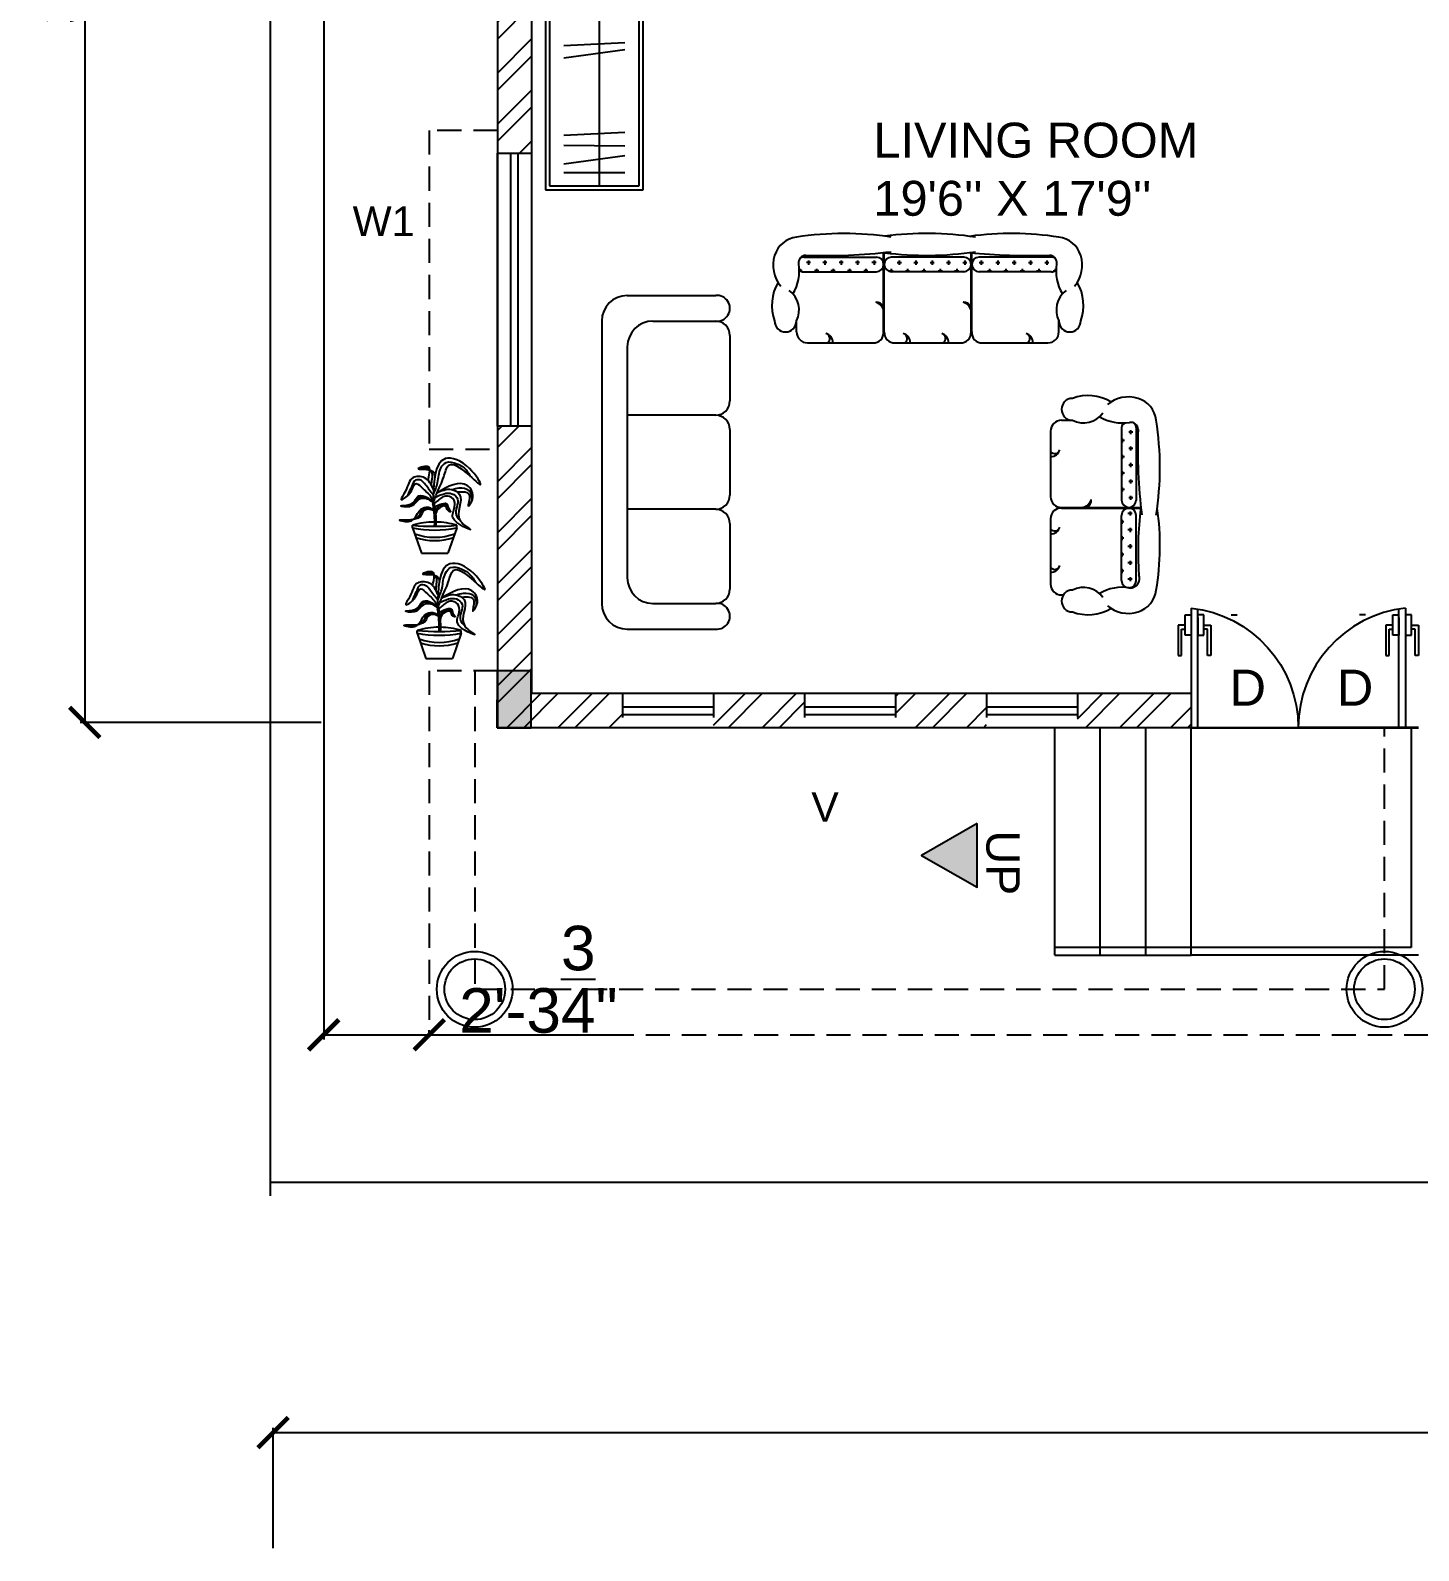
# Model space of a CAD drawing. Header units: inches. Extents: x 4042 to 9522, y 1055 to 2843.
# Drawn here: x 4042.1 to 4408.4, y 1054.6 to 1455.6 of the extents above; entities that cross this region are included whole.
import ezdxf

# ---------------------------------------------------------------- set-up
doc = ezdxf.new("R2010")
doc.units = ezdxf.units.IN
doc.linetypes.add('HIDDEN', pattern=[9.525, 6.35, -3.175])
doc.layers.get('0').update_dxf_attribs({"lineweight": 25})
for name, color, linetype in [('10.porch', 100, 'HIDDEN'), ('12.dimension', 8, 'Continuous'), ('2.door', 73, 'Continuous'), ('3.window', 4, 'Continuous'), ('4.chajja', 6, 'HIDDEN'), ('5.hatching', 8, 'Continuous'), ('6.column', 1, 'Continuous'), ('7.furniture', 2, 'Continuous'), ('8.text', 3, 'Continuous'), ('9.stairs', 163, 'Continuous'), ('FURNITURE', 40, 'Continuous'), ('PLANTERS', 3, 'Continuous')]:
    doc.layers.add(name, color=color, linetype=linetype)
doc.styles.get("Standard").update_dxf_attribs({"font": 'arial.ttf'})
doc.linetypes.add('ZIGZAG', pattern='A,0.00254,-5.08,[131,ltypeshp.shx,S=5.08,R=0,X=-5.08,Y=0],-10.16,[131,ltypeshp.shx,S=5.08,R=180,X=5.08,Y=0],-5.08', length=20.32254)
doc.dimstyles.new('ISO-25', dxfattribs={"dimtxt": 11.75, "dimasz": 8, "dimexe": 1.25, "dimexo": 0.625, "dimtad": 1, "dimlunit": 4, "dimtxsty": 'Standard', "dimblk": 'ARCHTICK', "dimcen": 2.5, "dimadec": 0, "dimazin": 0, "dimtfac": 1, "dimtmove": 0, "dimatfit": 3, "dimfxl": 1, "dimarcsym": 0})

# ---------------------------------------------------------------- blocks, each defined once
blk = doc.blocks.new('door3')
at = {"layer": '2.door', "color": 85, "true_color": 0x58ba48}
blk.add_line((5164.8, 1924.77), (5200.8, 1924.77), dxfattribs=at)
at = {"layer": '2.door'}
blk.add_line((5168.73, 1924.77), (5170.73, 1924.77), dxfattribs=at)
at = {"layer": '2.door', "color": 175, "true_color": 0x4554a5}
for p, q in [((5168.73, 1888.99), (5168.73, 1924.77)), ((5170.73, 1924.77), (5170.73, 1889.27)), ((5164.8, 1894.06), (5164.8, 1903.14)), ((5165.82, 1903.14), (5165.82, 1895.33)), ((5173.64, 1903.14), (5173.64, 1895.33)), ((5174.65, 1894.06), (5174.65, 1903.14)), ((5168.73, 1897.14), (5166.97, 1897.14)), ((5166.97, 1897.14), (5166.97, 1890.98)), ((5170.73, 1897.14), (5172.49, 1897.14)), ((5172.49, 1897.14), (5172.49, 1890.98)), ((5166.97, 1894.06), (5164.8, 1894.06)), ((5165.82, 1895.33), (5166.97, 1895.33)), ((5173.64, 1895.33), (5172.49, 1895.33)), ((5172.49, 1894.06), (5174.65, 1894.06)), ((5166.97, 1890.98), (5168.73, 1890.98)), ((5172.49, 1890.98), (5170.73, 1890.98)), ((5220.86, 1890.98), (5219.1, 1890.98))]:
    blk.add_line(p, q, dxfattribs=at)
at = {"layer": '2.door', "color": 152, "true_color": 0x2776bb}
for p, q in [((5164.8, 1903.14), (5165.82, 1903.14)), ((5174.65, 1903.14), (5173.64, 1903.14)), ((5168.73, 1891.82), (5168.73, 1897.14)), ((5170.73, 1891.82), (5170.73, 1897.14))]:
    blk.add_line(p, q, dxfattribs=at)
at = {"layer": '2.door', "color": 85, "true_color": 0x58ba48}
blk.add_arc((5164.8, 1924.77), 36, 276.26, 0, dxfattribs=at)
blk = doc.blocks.new('3sofa')
at = {"layer": 'FURNITURE'}
for p, q in [((29.7, 0), (-29.7, 0)), ((-35.1, -5.4), (-35.1, -24)), ((24.3, -5.4), (-24.3, -5.4)), ((-9.9, -24), (-9.9, -5.4)), ((9.9, -24), (9.9, -5.4)), ((35.1, -5.4), (35.1, -24)), ((35.1, -5.4), (35.1, -24)), ((-29.7, -10.8), (-29.7, -24)), ((29.7, -10.8), (29.7, -24)), ((-12.9, -27), (-26.7, -27)), ((6.9, -27), (-6.9, -27)), ((26.7, -27), (12.9, -27))]:
    blk.add_line(p, q, dxfattribs=at)
for centre, radius, start, end in [((-29.7, -5.4), 5.4, 90, 180), ((29.7, -5.4), 5.4, 0, 90), ((-24.3, -10.8), 5.4, 90, 180), ((24.3, -10.8), 5.4, 0, 90), ((-26.7, -24), 3, 180, 270), ((-12.9, -24), 3, 270, 0), ((-6.9, -24), 3, 180, 270), ((6.9, -24), 3, 270, 0), ((12.9, -24), 3, 180, 270), ((26.7, -24), 3, 270, 0)]:
    blk.add_arc(centre, radius, start, end, dxfattribs=at)
at = {"layer": 'FURNITURE', "lineweight": -3}
for centre in [(-32.4, -24.285), (32.4, -24.285)]:
    blk.add_arc(centre, 2.715, 173.97442, 6.02558, dxfattribs=at)
blk = doc.blocks.new('sofa3')
at = {"layer": 'FURNITURE'}
for p, q in [((-31.16, -5.85), (-13.16, -5.85)), ((-11.45, -24.3), (-11.45, -4.71)), ((-11.27, -24.3), (-11.27, -4.69)), ((8.44, -5.85), (-9.56, -5.85)), ((10.15, -24.3), (10.15, -4.73)), ((10.33, -24.3), (10.33, -4.75)), ((30.04, -5.85), (12.04, -5.85)), ((-31.16, -9.45), (-13.16, -9.45)), ((8.44, -9.45), (-9.56, -9.45)), ((30.04, -9.45), (12.04, -9.45)), ((-32.96, -24.3), (-32.96, -21.6)), ((-32.96, -24.3), (-32.96, -21.6)), ((31.84, -24.3), (31.84, -21.6)), ((-30.26, -27), (-14.06, -27)), ((-14.06, -27), (-14.06, -27)), ((-8.66, -27), (7.54, -27)), ((-8.66, -27), (-8.66, -27)), ((12.94, -27), (29.14, -27))]:
    blk.add_line(p, q, dxfattribs=at)
at = {"layer": 'FURNITURE', "color": 252}
for p, q in [((-29.51, -7.2), (-30.52, -7.2)), ((-30.01, -6.7), (-30.01, -7.71)), ((-25.46, -7.2), (-26.47, -7.2)), ((-25.96, -6.7), (-25.96, -7.71)), ((-21.41, -7.2), (-22.42, -7.2)), ((-21.91, -6.7), (-21.91, -7.71)), ((-17.36, -7.2), (-18.37, -7.2)), ((-17.86, -6.7), (-17.86, -7.71)), ((-13.31, -7.2), (-14.32, -7.2)), ((-13.81, -6.7), (-13.81, -7.71)), ((-11.22, -7.2), (-11.11, -7.2)), ((-8.07, -7.2), (-7.06, -7.2)), ((-7.57, -6.7), (-7.57, -7.71)), ((-4.02, -7.2), (-3.01, -7.2)), ((-3.52, -6.7), (-3.52, -7.71)), ((0.03, -7.2), (1.04, -7.2)), ((0.53, -6.7), (0.53, -7.71)), ((4.08, -7.2), (5.09, -7.2)), ((4.58, -6.7), (4.58, -7.71)), ((8.13, -7.2), (9.14, -7.2)), ((8.63, -6.7), (8.63, -7.71)), ((12.18, -7.2), (13.19, -7.2)), ((12.68, -6.7), (12.68, -7.71)), ((16.23, -7.2), (17.24, -7.2)), ((16.73, -6.7), (16.73, -7.71)), ((20.28, -7.2), (21.29, -7.2)), ((20.78, -6.7), (20.78, -7.71)), ((24.33, -7.2), (25.34, -7.2)), ((24.83, -6.7), (24.83, -7.71)), ((28.38, -7.2), (29.39, -7.2)), ((28.88, -6.7), (28.88, -7.71)), ((-32.04, -8.72), (-32.04, -9.22)), ((-31.53, -9.23), (-32.03, -9.23)), ((-27.48, -9.23), (-28.49, -9.23)), ((-27.99, -8.72), (-27.99, -9.45)), ((-23.43, -9.23), (-24.44, -9.23)), ((-23.94, -8.72), (-23.94, -9.45)), ((-19.38, -9.23), (-20.39, -9.23)), ((-19.89, -8.72), (-19.89, -9.45)), ((-15.33, -9.23), (-16.34, -9.23)), ((-15.84, -8.72), (-15.84, -9.45)), ((-10.1, -9.23), (-9.09, -9.23)), ((-9.59, -8.72), (-9.59, -9.45)), ((-6.05, -9.23), (-5.04, -9.23)), ((-5.54, -8.72), (-5.54, -9.45)), ((-2, -9.23), (-0.99, -9.23)), ((-1.49, -8.72), (-1.49, -9.45)), ((2.05, -9.23), (3.06, -9.23)), ((2.56, -8.72), (2.56, -9.45)), ((6.1, -9.23), (7.11, -9.23)), ((6.61, -8.72), (6.61, -9.45)), ((14.2, -9.23), (15.21, -9.23)), ((14.71, -8.72), (14.71, -9.45)), ((18.25, -9.23), (19.26, -9.23)), ((18.76, -8.72), (18.76, -9.45)), ((22.3, -9.23), (23.31, -9.23)), ((22.81, -8.72), (22.81, -9.45)), ((26.35, -9.23), (27.36, -9.23)), ((26.86, -8.72), (26.86, -9.45)), ((30.4, -9.23), (30.9, -9.23)), ((30.91, -8.72), (30.91, -9.22))]:
    blk.add_line(p, q, dxfattribs=at)
at = {"layer": 'FURNITURE'}
for centre, radius, start, end in [((-21.26, -76.5), 76.5, 81.2026, 98.7974), ((-0.87, -81.45), 81.45, 81.4579, 97.3145), ((20.14, -76.5), 76.5, 81.2026, 97.7572), ((-32.15, -7.37), 6.52, 97.1842, 162.4269), ((31.02, -7.37), 6.52, 17.5731, 82.8158), ((-30.57, -7.79), 8.15, 162.9361, 219.5495), ((-43.49, -9.24), 11.21, 329.5883, 9.0488), ((-30.65, -7.2), 1.8, 90, 189.0488), ((-31.16, -7.65), 1.8, 90, 119.9526), ((-26, 132.65), 138.12, 268.0719, 276.8333), ((-13.25, -7.65), 1.8, 270, 90), ((-9.47, -7.65), 1.8, 90, 270), ((-0.87, 76.05), 81.45, 262.6855, 278.5421), ((8.35, -7.65), 1.8, 270, 90), ((25.28, 152.52), 157.98, 264.3786, 271.5353), ((12.13, -7.65), 1.8, 90, 270), ((29.52, -7.2), 1.8, 350.9512, 90), ((30.04, -7.65), 1.8, 60.0474, 90), ((42.36, -9.24), 11.21, 170.9512, 210.4117), ((29.44, -7.79), 8.15, 320.4505, 17.0639), ((-31.16, -7.65), 1.8, 231.4775, 270), ((30.04, -7.65), 1.8, 270, 308.5225), ((-27.84, -17.75), 11.21, 149.5883, 200.0693), ((-38.36, -18.9), 6.04, 333.4349, 53.3957), ((37.24, -18.9), 6.04, 126.6043, 206.5651), ((26.71, -17.75), 11.21, 339.9307, 30.4117), ((-35.66, -21.6), 2.7, 180, 0), ((34.54, -21.6), 2.7, 180, 0), ((-30.26, -24.3), 2.7, 180, 270), ((-14, -24.45), 2.55, 268.6279, 3.3142), ((-8.73, -24.45), 2.55, 176.6858, 271.3721), ((7.6, -24.45), 2.55, 268.6279, 3.3142), ((12.87, -24.45), 2.55, 176.6858, 271.3721), ((29.14, -24.3), 2.7, 270, 0)]:
    blk.add_arc(centre, radius, start, end, dxfattribs=at)
at = {"layer": 'FURNITURE', "color": 252}
for centre, radius, start, end in [((-13.36, -19.14), 2.2, 30.0403, 90.9527), ((-14.3, -19.78), 2.97, 16.9581, 72.2826), ((8.24, -19.14), 2.2, 30.0403, 90.9527), ((7.3, -19.78), 2.97, 16.9581, 72.2826), ((-26.2, -26.84), 2.2, 355.8594, 75.9527), ((-25.99, -25.93), 1.27, 303.0894, 75.5485), ((-7.11, -26.84), 2.2, 355.8594, 75.9527), ((-6.9, -25.93), 1.27, 303.0894, 75.5485), ((2.37, -26.84), 2.2, 355.8594, 75.9527), ((2.59, -25.93), 1.27, 303.0894, 75.5485), ((23.43, -25.93), 1.27, 303.0894, 75.5485), ((23.21, -26.84), 2.2, 355.8594, 75.9527)]:
    blk.add_arc(centre, radius, start, end, dxfattribs=at)
blk = doc.blocks.new('sofa2')
at = {"layer": 'FURNITURE'}
for p, q in [((7.05, 19.67), (6.57, 19.67)), ((23.64, 21.39), (23.17, 21.39)), ((26.34, 2.58), (26.34, 18.78)), ((5.19, 17.87), (5.19, 1.77)), ((8.79, 17.87), (8.79, 1.77)), ((26.34, 2.58), (26.34, 2.58)), ((23.64, -0.03), (4.03, -0.03)), ((23.64, -0.21), (4.05, -0.21)), ((5.19, -19.92), (5.19, -1.92)), ((8.79, -19.92), (8.79, -1.92)), ((26.34, -19.02), (26.34, -2.82)), ((26.34, -2.82), (26.34, -2.82)), ((23.64, -21.72), (20.94, -21.72)), ((23.64, -21.72), (20.94, -21.72))]:
    blk.add_line(p, q, dxfattribs=at)
at = {"layer": 'FURNITURE', "color": 252}
for p, q in [((5.19, 15.5), (5.19, 15.5)), ((6.2, 17.52), (7.22, 17.52)), ((6.71, 17.01), (6.71, 18.03)), ((8.23, 15.5), (8.79, 15.5)), ((8.74, 14.99), (8.74, 16)), ((5.19, 11.45), (5.19, 11.45)), ((6.2, 13.47), (7.22, 13.47)), ((6.71, 12.96), (6.71, 13.98)), ((8.23, 11.45), (8.79, 11.45)), ((8.74, 10.94), (8.74, 11.95)), ((6.2, 9.42), (7.22, 9.42)), ((6.71, 8.91), (6.71, 9.93)), ((8.74, 6.89), (8.74, 7.9)), ((5.19, 7.4), (5.19, 7.4)), ((6.2, 5.37), (7.22, 5.37)), ((6.71, 4.86), (6.71, 5.88)), ((8.23, 7.4), (8.79, 7.4)), ((8.74, 2.84), (8.74, 3.85)), ((5.19, 3.35), (5.19, 3.35)), ((6.2, 1.32), (7.22, 1.32)), ((6.71, 0.81), (6.71, 1.83)), ((8.23, 3.35), (8.79, 3.35)), ((6.04, -2.57), (7.05, -2.57)), ((6.54, -2.06), (6.54, -3.08)), ((6.04, -6.62), (7.05, -6.62)), ((6.54, -6.11), (6.54, -7.13)), ((8.06, -4.59), (8.79, -4.59)), ((8.57, -4.09), (8.57, -5.1)), ((6.04, -10.67), (7.05, -10.67)), ((6.54, -10.16), (6.54, -11.18)), ((8.06, -8.64), (8.79, -8.64)), ((8.57, -8.14), (8.57, -9.15)), ((6.04, -14.72), (7.05, -14.72)), ((6.54, -14.21), (6.54, -15.23)), ((8.06, -12.69), (8.79, -12.69)), ((8.57, -12.19), (8.57, -13.2)), ((6.54, -18.26), (6.54, -19.28)), ((8.06, -16.74), (8.79, -16.74)), ((8.57, -16.24), (8.57, -17.25)), ((6.04, -18.77), (7.05, -18.77)), ((8.06, -20.79), (8.57, -20.79)), ((8.57, -20.29), (8.57, -20.79))]:
    blk.add_line(p, q, dxfattribs=at)
at = {"layer": 'FURNITURE'}
for centre, radius, start, end in [((17.1, 15.08), 11.21, 69.9307, 120.4117), ((6.71, 19.39), 6.52, 107.5731, 172.8158), ((7.13, 17.82), 8.15, 50.4505, 107.0639), ((20.94, 22.91), 2.7, 270, 90), ((63.38, 9.35), 64.06, 170.2424, 188.3928), ((6.71, 17.29), 2.38, 87.2743, 203.3532), ((6.99, 17.87), 1.8, 0, 180), ((8.59, 30.73), 11.21, 260.9512, 300.4117), ((18.24, 25.61), 6.04, 216.6043, 296.5651), ((23.79, 18.84), 2.55, 358.6279, 93.3142), ((-76.71, 10.37), 81.45, 352.6855, 4.2046), ((75.84, -10.02), 76.5, 171.2026, 188.7974), ((-133.3, -14.76), 138.12, 358.0719, 6.8333), ((6.99, 1.77), 1.8, 180, 0), ((23.79, 2.52), 2.55, 266.6858, 1.3721), ((6.99, -2.01), 1.8, 0, 180), ((23.79, -2.76), 2.55, 358.6279, 93.3142), ((6.71, -20.91), 6.52, 187.1842, 252.4269), ((6.54, -19.4), 1.8, 180, 279.0488), ((6.99, -19.92), 1.8, 180, 209.9526), ((8.59, -32.25), 11.21, 59.5883, 99.0488), ((6.99, -19.92), 1.8, 321.4775, 0), ((18.24, -27.12), 6.04, 63.4349, 143.3957), ((20.94, -24.42), 2.7, 270, 90), ((23.64, -19.02), 2.7, 270, 0), ((7.13, -19.33), 8.15, 252.9361, 309.5495), ((17.1, -16.6), 11.21, 239.5883, 290.0693)]:
    blk.add_arc(centre, radius, start, end, dxfattribs=at)
at = {"layer": 'FURNITURE', "color": 252}
for centre, radius, start, end in [((26.18, 13.61), 2.2, 85.8594, 165.9527), ((25.28, 13.83), 1.27, 33.0894, 165.5485), ((26.18, 4.13), 2.2, 85.8594, 165.9527), ((25.28, 4.35), 1.27, 33.0894, 165.5485), ((18.48, -2.12), 2.2, 120.0403, 180.9527), ((19.12, -3.06), 2.97, 106.9581, 162.2826), ((26.18, -14.96), 2.2, 85.8594, 165.9527), ((25.28, -14.74), 1.27, 33.0894, 165.5485)]:
    blk.add_arc(centre, radius, start, end, dxfattribs=at)
blk = doc.blocks.new('WARDROBE')
at = {"layer": 'FURNITURE'}
for p, q in [((-24.1, 72), (-24.1, 0)), ((0, 72), (-24.1, 72)), ((0, 0), (0, 72)), ((-23.1, 71), (-23.1, 1)), ((-1, 71), (-23.1, 71)), ((-10.8, 1), (-10.8, 71)), ((-1, 1), (-1, 71)), ((-4.5, 66.18), (-19.6, 66.18)), ((-19.6, 62.93), (-4.5, 63.78)), ((-19.6, 59.24), (-4.5, 61.33)), ((-19.6, 55.36), (-4.5, 55.36)), ((-19.6, 35.7), (-4.5, 36.4)), ((-19.6, 32.63), (-4.5, 34.68)), ((-19.6, 13.53), (-4.5, 14.23)), ((-19.6, 11.05), (-4.5, 10.92)), ((-19.6, 6.46), (-4.5, 8.51)), ((-4.5, 4.24), (-19.6, 4.24)), ((-24.1, 0), (0, 0)), ((-23.1, 1), (-1, 1))]:
    blk.add_line(p, q, dxfattribs=at)
blk = doc.blocks.new('_ArchTick')
at = {"color": 0, "linetype": 'ByBlock', "const_width": 0.15}
blk.add_lwpolyline([(-0.5, -0.5), (0.5, 0.5)], dxfattribs=at)
blk = doc.blocks.new('*D240')
at = {"layer": '12.dimension', "color": 0, "lineweight": -2, "transparency": 16777216}
for p, q in [((4106.15, 1055.27), (4106.15, 1087.01)), ((4823.78, 1057.98), (4823.78, 1087.01)), ((4106.15, 1085.76), (4823.78, 1085.76))]:
    blk.add_line(p, q, dxfattribs=at)
at = {"layer": 'Defpoints', "color": 0, "transparency": 16777216}
for p in [(4823.78, 1085.76), (4106.15, 1054.65), (4823.78, 1057.35)]:
    blk.add_point(p, dxfattribs=at)
at = {"layer": '12.dimension', "color": 0, "lineweight": -2, "transparency": 16777216, "xscale": 8, "yscale": 8, "zscale": 8, "rotation": 180}
blk.add_blockref('_ArchTick', (4106.15, 1085.76), dxfattribs=at)
at = {"layer": '12.dimension', "color": 0, "lineweight": -2, "transparency": 16777216, "xscale": 8, "yscale": 8, "zscale": 8}
blk.add_blockref('_ArchTick', (4823.78, 1085.76), dxfattribs=at)
at = {"layer": '12.dimension', "color": 0, "transparency": 16777216, "insert": (4464.97, 1100.32), "char_height": 11.75, "attachment_point": 5}
blk.add_mtext('59\'-9{\\H1x;\\S3/4;}"', dxfattribs=at)
blk = doc.blocks.new('*D250')
at = {"layer": '12.dimension', "color": 0, "lineweight": -2, "transparency": 16777216}
for p, q in [((4119.51, 1691.53), (4119.51, 1189.44)), ((4147.36, 1191.32), (4147.36, 1191.94)), ((4119.51, 1190.69), (4147.36, 1190.69)), ((4147.36, 1190.69), (4196.96, 1190.69))]:
    blk.add_line(p, q, dxfattribs=at)
at = {"layer": 'Defpoints', "color": 0, "transparency": 16777216}
for p in [(4119.51, 1692.16), (4147.36, 1190.69), (4147.36, 1190.69)]:
    blk.add_point(p, dxfattribs=at)
at = {"layer": '12.dimension', "color": 0, "lineweight": -2, "transparency": 16777216, "xscale": 8, "yscale": 8, "zscale": 8, "rotation": 180}
blk.add_blockref('_ArchTick', (4119.51, 1190.69), dxfattribs=at)
at = {"layer": '12.dimension', "color": 0, "lineweight": -2, "transparency": 16777216, "xscale": 8, "yscale": 8, "zscale": 8}
blk.add_blockref('_ArchTick', (4147.36, 1190.69), dxfattribs=at)
at = {"layer": '12.dimension', "color": 0, "transparency": 16777216, "insert": (4176.16, 1205.26), "char_height": 11.75, "attachment_point": 5}
blk.add_mtext('2\'-3{\\H1x;\\S3/4;}"', dxfattribs=at)
blk = doc.blocks.new('*D251')
at = {"layer": '12.dimension', "color": 0, "lineweight": -2, "transparency": 16777216}
for p, q in [((4146.73, 1692.16), (4055.23, 1692.16)), ((4056.48, 1692.16), (4056.48, 1273.1)), ((4118.88, 1273.1), (4055.23, 1273.1))]:
    blk.add_line(p, q, dxfattribs=at)
at = {"layer": 'Defpoints', "color": 0, "transparency": 16777216}
for p in [(4147.36, 1692.16), (4056.48, 1273.1), (4119.51, 1273.1)]:
    blk.add_point(p, dxfattribs=at)
at = {"layer": '12.dimension', "color": 0, "lineweight": -2, "transparency": 16777216, "xscale": 8, "yscale": 8, "zscale": 8}
for p, rotation in [((4056.48, 1692.16), 90), ((4056.48, 1273.1), 270)]:
    blk.add_blockref('_ArchTick', p, dxfattribs=dict(at, rotation=rotation))
at = {"layer": '12.dimension', "color": 0, "transparency": 16777216, "insert": (4049.85, 1482.63), "char_height": 11.75, "attachment_point": 5, "rotation": 90}
blk.add_mtext('34\'-11"', dxfattribs=at)
blk = doc.blocks.new('PLANT-ELEV')
at = {"layer": 'PLANTERS', "color": 24}
for p, q in [((-3.02, 8.71), (-3.02, 9.59)), ((-3.02, 8.71), (0, 0)), ((12.1, 8.71), (9.08, 0)), ((12.1, 8.71), (12.1, 9.59)), ((0, 0), (9.08, 0))]:
    blk.add_line(p, q, dxfattribs=at)
for centre, radius, start, end in [((4.54, -15.33), 26.04, 90.1993, 106.8813), ((4.54, -15.33), 26.04, 73.1187, 89.097), ((4.54, 94.44), 85.19, 264.9077, 275.0923), ((4.54, 46.46), 38.5, 258.6745, 281.3255)]:
    blk.add_arc(centre, radius, start, end, dxfattribs=at)
at = {"layer": 'PLANTERS', "color": 24, "linetype": 'ZIGZAG', "ltscale": 0.05}
for centre, start, end in [((4.54, 25.84), 250.3018, 289.6982), ((4.54, 24.7), 251.6383, 288.3617)]:
    blk.add_arc(centre, 20.35, start, end, dxfattribs=at)
at = {"layer": 'PLANTERS'}
for points in [[(3.93, 16.74), (8.22, 32.43), (16.51, 29.01), (20.23, 23.59), (15.65, 27.3), (9.37, 30.15), (7.65, 26.15), (5.36, 20.73), (3.93, 16.74)], [(4.16, 21.8), (1.08, 25.87), (-2.93, 25.87), (-5.5, 21.3), (-6.93, 18.45), (-4.07, 20.45), (-1.78, 23.87), (0.5, 22.16), (3.36, 19.02), (3.93, 17.31)], [(2.26, 25.01), (2.77, 27.58), (2.48, 29.5), (-1.11, 29.05), (3.98, 28.01), (4.62, 26.44)], [(5.36, 20.73), (10.22, 21.87), (13.08, 20.16), (13.37, 11.03), (16.79, 8.17), (10.79, 12.17), (11.37, 15.88), (10.79, 18.73), (8.22, 19.59), (5.08, 17.59), (3.93, 16.74)], [(12.19, 21.06), (16.45, 19.72), (16.07, 16.22), (17.45, 18.47), (15.7, 23.23), (5.36, 20.73)], [(4.21, 14.53), (2.35, 15.1), (0.6, 14.32), (-0.31, 12.64), (-7.45, 11.27), (-5.57, 10.89), (-3.43, 11.14), (-2.33, 12.05), (-1.03, 14.13), (0.21, 15.36), (3.06, 15.55), (4.19, 14.7)], [(3.87, 17.52), (2, 19.1), (-0.87, 19.68), (-3.46, 16.95), (-7.06, 16.23), (-4.04, 15.94), (-0.87, 18.38), (1.72, 18.67), (2.73, 18.25), (3.87, 17.52)], [(4.51, 15.78), (6.24, 16.68), (8.71, 16.94), (9.26, 15.58), (9.94, 14.23), (9.02, 14.72), (8.52, 15.95), (5.81, 15.28), (4.84, 13.15)]]:
    blk.add_spline(points, degree=3, dxfattribs=at)
at = {"layer": 'PLANTERS', "color": 64}
for points in [[(4.04, 20.01), (5.52, 24.19), (6.69, 29.22), (8.47, 31.13), (12.1, 30.7), (15.29, 28.61), (16.86, 26.24)], [(3.43, 23.33), (3.66, 25.53), (3.54, 27.8), (2.75, 28.58), (1.94, 29.15), (-0.27, 28.84)], [(4.04, 20.01), (1.38, 23.5), (-0.03, 24.92), (-2.06, 25.04), (-3.29, 23.01), (-4.28, 20.93), (-4.76, 19.69)], [(10.42, 21.83), (12.89, 22.41), (16.32, 21.51), (17.12, 19.89), (17.23, 17.89)], [(3.87, 17.52), (2.1, 18.82), (0.97, 19.18), (0, 19.23), (-0.52, 19.28), (-1.49, 18.36), (-2.72, 17.08), (-3.9, 16.26), (-5.81, 15.91)], [(4.7, 14.38), (5.87, 16), (7.39, 16.61), (8.26, 16.57), (8.98, 15.8), (9.18, 15.08), (9.3, 14.48)], [(4.76, 19.16), (7.74, 20.4), (10.47, 20.4), (12.38, 18.59), (12.08, 15.97), (11.88, 13.05), (13.19, 11.3)], [(4.19, 14.7), (2.92, 15.27), (2, 15.43), (0, 14.5), (-0.72, 13.02), (-2.01, 11.94), (-2.77, 11.53), (-5.03, 11.07), (-6.22, 10.98)]]:
    blk.add_spline(points, degree=3, dxfattribs=at)
at = {"layer": 'PLANTERS'}
for points, knots in [([(3.93, 16.74), (4.25, 14.3), (4.58, 11.8), (4.4, 9.31), (4.4, 9.25)], [0, 0, 0, 0, 4.8245, 4.938357, 4.938357, 4.938357, 4.938357]), ([(4.32, 17.01), (4.55, 15.53), (4.95, 12.95), (4.99, 10.35), (4.86, 9.25)], [0, 0, 0, 0, 2.953473, 5.132253, 5.132253, 5.132253, 5.132253])]:
    blk.add_open_spline(points, degree=3, knots=knots, dxfattribs=at)

msp = doc.modelspace()

# ---------------------------------------------------------------- hatches: boundary and pattern name
at = {"layer": '5.hatching'}
h = msp.add_hatch(dxfattribs=at)
h.set_pattern_fill('ANSI32', color=256)
h.paths.add_polyline_path([(4294.359, 1682.694), (4330.359, 1682.694), (4330.359, 1691.694), (4285.359, 1691.694), (4285.359, 1628.694), (4294.359, 1628.694)])
h.paths.add_polyline_path([(4444.359, 1691.694), (4390.359, 1691.694), (4390.359, 1682.694), (4426.359, 1682.694), (4426.359, 1493.694), (4432.359, 1493.694), (4432.359, 1598.694), (4450.359, 1598.694), (4450.359, 1604.694), (4432.359, 1604.694), (4432.359, 1682.694), (4444.359, 1682.694)])
h.paths.add_polyline_path([(4294.359, 1556.694), (4285.359, 1556.694), (4285.359, 1502.694), (4249.384, 1502.694), (4249.384, 1493.694), (4390.359, 1493.694), (4390.359, 1502.694), (4294.359, 1502.694)])
h.paths.add_polyline_path([(4174.359, 1493.694), (4201.384, 1493.694), (4201.384, 1502.694), (4165.359, 1502.694), (4165.359, 1423.194), (4174.359, 1423.194)])
h.paths.add_polyline_path([(4174.359, 1351.194), (4165.359, 1351.194), (4165.359, 1271.694), (4198.359, 1271.694), (4198.359, 1280.694), (4174.359, 1280.694)])
h.paths.add_polyline_path([(4348.357, 1280.694), (4318.359, 1280.694), (4318.359, 1271.694), (4348.357, 1271.694)])
h.paths.add_polyline_path([(4294.359, 1280.694), (4270.359, 1280.694), (4270.359, 1271.694), (4294.359, 1271.694)])
h.paths.add_polyline_path([(4246.359, 1280.694), (4222.359, 1280.694), (4222.359, 1271.694), (4246.359, 1271.694)])
h.paths.add_polyline_path([(4429.116, 1639.027), (4469.428, 1639.027), (4469.428, 1673.333), (4429.116, 1673.333)], flags=9)
at = {"layer": '8.text'}
h = msp.add_hatch(color=1, dxfattribs=at)
h.dxf.hatch_style = 1
h.paths.add_polyline_path([(4165.262, 1271.694), (4174.262, 1271.694), (4174.262, 1286.694), (4165.262, 1286.694)])
h = msp.add_hatch(color=1, dxfattribs=at)
h.dxf.hatch_style = 1
h.paths.add_polyline_path([(4291.87, 1229.586), (4291.87, 1246.452), (4277.264, 1238.019)])

# ---------------------------------------------------------------- linework, layer by layer
at = {"color": 1}
for p, q in [((4105.359, 1751.694), (4105.359, 1148.234)), ((4825.359, 1151.694), (4105.359, 1151.694))]:
    msp.add_line(p, q, dxfattribs=at)
for p, q in [((4165.359, 1502.694), (4165.359, 1271.694)), ((4174.359, 1493.694), (4174.359, 1280.694)), ((4348.359, 1280.694), (4174.359, 1280.694)), ((4348.359, 1280.694), (4348.359, 1271.694)), ((4348.359, 1271.694), (4165.359, 1271.694))]:
    msp.add_line(p, q)
at = {"layer": '10.porch', "linetype": 'HIDDEN'}
for points in [[(4165.262, 1271.694), (4165.262, 1272.694), (4165.359, 1286.694), (4147.359, 1286.694), (4147.359, 1190.694), (4411.359, 1190.694), (4411.359, 1271.694)], [(4159.359, 1286.694), (4159.359, 1202.694), (4399.359, 1202.694), (4399.359, 1271.694)]]:
    msp.add_lwpolyline(points, dxfattribs=at)
at = {"layer": '3.window', "color": 85, "true_color": 0x58ba48}
for p, q in [((4168.859, 1351.194), (4168.859, 1423.194)), ((4170.859, 1351.194), (4170.859, 1423.194))]:
    msp.add_line(p, q, dxfattribs=at)
at = {"layer": '3.window', "linetype": 'HIDDEN'}
for p, q in [((4198.359, 1280.694), (4198.359, 1271.694)), ((4222.359, 1280.694), (4222.359, 1271.694)), ((4246.359, 1280.694), (4246.359, 1271.694)), ((4270.359, 1280.694), (4270.359, 1271.694)), ((4294.359, 1280.694), (4294.359, 1271.694)), ((4318.359, 1280.694), (4318.359, 1271.694))]:
    msp.add_line(p, q, dxfattribs=at)
at = {"layer": '3.window'}
for p, q in [((4198.359, 1277.194), (4222.359, 1277.194)), ((4246.359, 1277.194), (4270.359, 1277.194)), ((4294.359, 1277.194), (4318.359, 1277.194))]:
    msp.add_line(p, q, dxfattribs=at)
at = {"layer": '3.window', "color": 114, "true_color": 0x139b48}
for p, q in [((4198.359, 1277.194), (4222.359, 1277.194)), ((4198.359, 1275.194), (4222.359, 1275.194)), ((4246.359, 1277.194), (4270.359, 1277.194)), ((4246.359, 1275.194), (4270.359, 1275.194)), ((4294.359, 1277.194), (4318.359, 1277.194)), ((4294.359, 1275.194), (4318.359, 1275.194))]:
    msp.add_line(p, q, dxfattribs=at)
at = {"layer": '3.window'}
msp.add_lwpolyline([(4165.359, 1351.194), (4165.359, 1423.194), (4174.359, 1423.194), (4174.359, 1351.194)], close=True, dxfattribs=at)
at = {"layer": '4.chajja', "linetype": 'HIDDEN'}
msp.add_lwpolyline([(4165.359, 1429.194), (4147.359, 1429.194), (4147.359, 1345.194), (4165.359, 1345.194)], dxfattribs=at)
at = {"layer": '6.column'}
for centre, radius in [((4159.359, 1202.694), 10), ((4399.359, 1202.694), 10), ((4159.359, 1202.694), 8), ((4399.359, 1202.694), 8)]:
    msp.add_circle(centre, radius, dxfattribs=at)
at = {"layer": '8.text', "color": 1}
for points in [[(4165.262, 1271.694), (4174.262, 1271.694), (4174.262, 1286.694), (4165.262, 1286.694)], [(4291.87, 1246.452), (4277.264, 1238.019), (4291.87, 1229.586)]]:
    msp.add_lwpolyline(points, close=True, dxfattribs=at)
at = {"layer": '9.stairs'}
for p, q in [((4312.359, 1211.694), (4312.359, 1271.694)), ((4324.359, 1211.694), (4324.359, 1271.694)), ((4336.359, 1211.694), (4336.359, 1271.694)), ((4348.359, 1211.694), (4348.359, 1271.694)), ((4348.359, 1271.694), (4408.359, 1271.694)), ((4312.359, 1211.694), (4348.359, 1211.694)), ((4408.359, 1211.694), (4348.359, 1211.694))]:
    msp.add_line(p, q, dxfattribs=at)
at = {"layer": '9.stairs', "color": 217, "true_color": 0x93278f}
for p, q in [((4406.359, 1271.694), (4406.359, 1213.694)), ((4406.359, 1213.694), (4312.359, 1213.694))]:
    msp.add_line(p, q, dxfattribs=at)

# ---------------------------------------------------------------- block references
at = {"xscale": 1.068288915772713, "yscale": 1.068288915772713, "zscale": 1.068288915772713}
for name, p in [('WARDROBE', (4203.801, 1413.52)), ('sofa3', (4279.45, 1402.037))]:
    msp.add_blockref(name, p, dxfattribs=at)
at = {"xscale": 1.068288915772713, "yscale": 1.068288915772713, "zscale": 1.068288915772713, "rotation": 180}
msp.add_blockref('sofa2', (4339.407, 1329.579), dxfattribs=at)
at = {"layer": '12.dimension', "xscale": 0.7695682191654327, "yscale": 0.7695682191654327, "zscale": 0.7695682191654327}
for p in [(4145.303, 1317.698), (4146.493, 1289.945)]:
    msp.add_blockref('PLANT-ELEV', p, dxfattribs=at)
at = {"layer": '2.door', "yscale": 0.8814073819525851, "zscale": 0.8814073819525851, "rotation": 180}
for p, xscale in [((-207.398, 2968.205), -0.8814073819525851), ((8960.654, 2968.205), 0.8814073819525851)]:
    msp.add_blockref('door3', p, dxfattribs=dict(at, xscale=xscale))
at = {"layer": '7.furniture', "xscale": 1.253334683130595, "yscale": 1.253334683130595, "zscale": 1.253334683130595, "rotation": 90}
msp.add_blockref('3sofa', (4192.847, 1341.697), dxfattribs=at)

# ---------------------------------------------------------------- texts
at = {"layer": '7.furniture', "attachment_point": 1}
for s, width, gutter_width, insert, char_height in [('W1', 83.96912, 38.978, (4127.163, 1409.161), 7.7956), ('D', 91.04205, 47.517, (4358.516, 1287.006), 9.503), ('D', 91.04205, 47.517, (4386.822, 1287.006), 9.503), ('V', 83.96912, 38.978, (4248.143, 1254.671), 7.796)]:
    msp.add_mtext_dynamic_manual_height_columns(s, width=width, gutter_width=gutter_width, heights=[0], dxfattribs=dict(at, insert=insert, char_height=char_height))
at = {"layer": '8.text', "insert": (4264.524, 1431.269), "char_height": 9.2038, "attachment_point": 1}
msp.add_mtext_dynamic_manual_height_columns("LIVING ROOM\\P19'6'' X 17'9''", width=334.15904, gutter_width=46.019, heights=[0], dxfattribs=at)
at = {"layer": '8.text', "color": 2, "insert": (4303.147, 1244.591), "char_height": 8.8174, "attachment_point": 1, "rotation": 270}
msp.add_mtext_dynamic_manual_height_columns('UP', width=111.04448, gutter_width=44.087, heights=[0], dxfattribs=at)

# ---------------------------------------------------------------- dimensions: what is measured, and where the dimension line sits
at = {"layer": '12.dimension'}
dim = msp.add_linear_dim(base=(4056.482, 1273.1), p1=(4147.359, 1692.158), p2=(4119.508, 1273.1), angle=90, dimstyle='ISO-25', dxfattribs=at)
dim.commit()
dim.dimension.update_dxf_attribs({"geometry": '*D251', "text_midpoint": (4049.854, 1482.629)})
for base, p1, p2, picture, middle in [((4147.359, 1190.694), (4119.508, 1692.158), (4147.359, 1190.694), '*D250', (4176.158, 1205.26)), ((4823.782, 1085.763), (4106.149, 1054.646), (4823.782, 1057.352), '*D240', (4464.966, 1100.325))]:
    dim = msp.add_linear_dim(base=base, p1=p1, p2=p2, dimstyle='ISO-25', dxfattribs=at)
    dim.commit()
    dim.dimension.update_dxf_attribs({"geometry": picture, "text_midpoint": middle})

doc.saveas('drawing.dxf')
